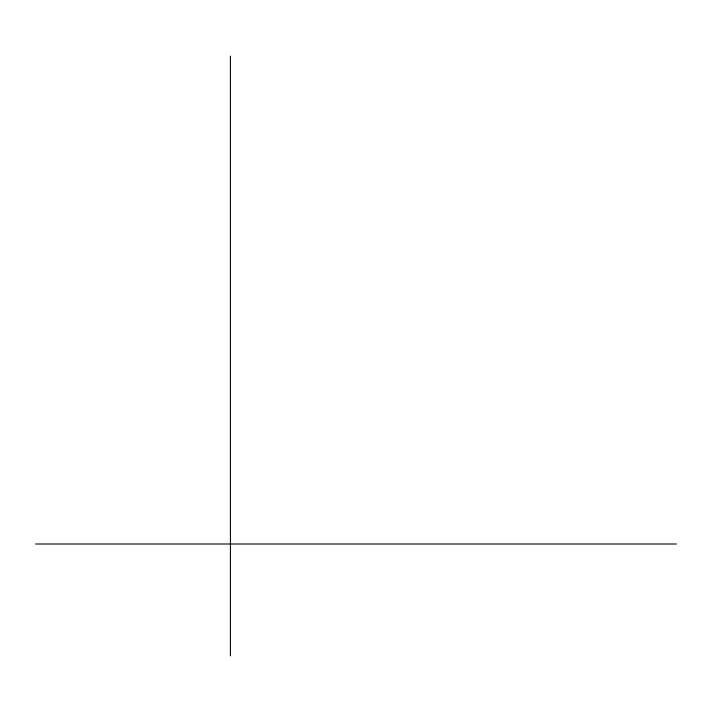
<?xml version="1.0" encoding="UTF-8"?>
<svg xmlns="http://www.w3.org/2000/svg" width="712" height="712" viewBox="0 0 712 712"><rect width="100%" height="100%" fill="white"/><g stroke="black" fill="none" stroke-linecap="round" stroke-linejoin="round"><path stroke-width="1.07" d="M35.6 544.004L676.4 544.004M230.43 56.106L230.43 655.894"/></g></svg>
